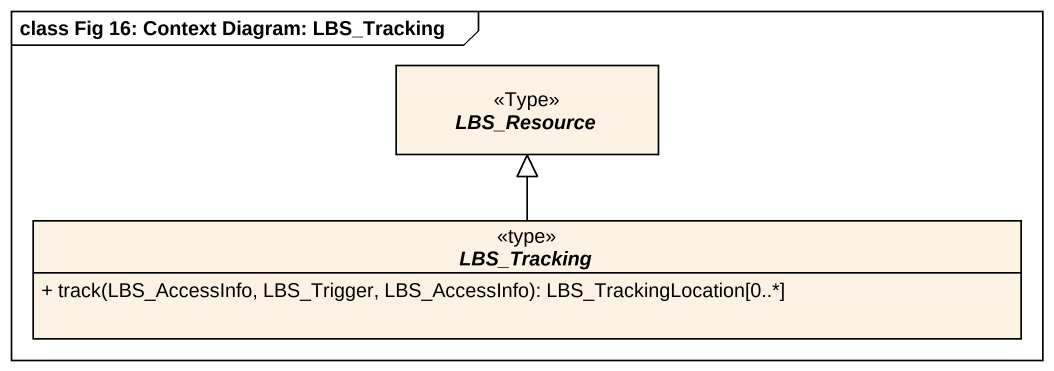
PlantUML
@startuml
mainframe class Fig 16: Context Diagram: LBS_Tracking
hide circle
hide empty members
skinparam classAttributeIconSize 0
abstract class LBS_Resource <<Type>>
abstract class LBS_Tracking <<type>> {
  + track(LBS_AccessInfo, LBS_Trigger, LBS_AccessInfo): LBS_TrackingLocation[0..*]
}
LBS_Tracking -up-|> LBS_Resource
@enduml
